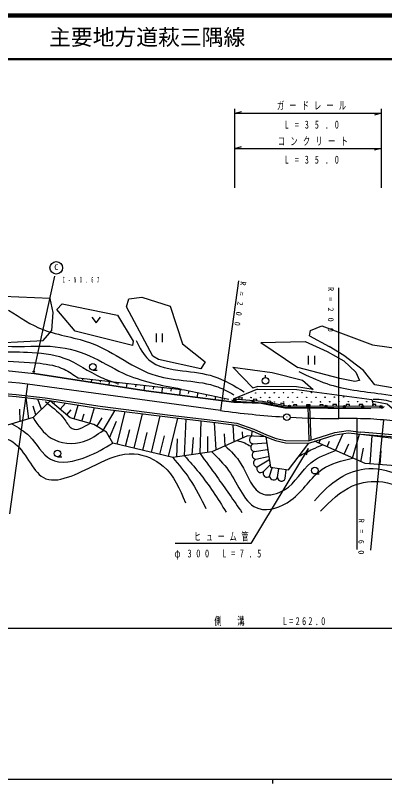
# Model space of a CAD drawing. Units: millimetres, scale not verified. Extents: x 40000 to 680000, y 20000 to 380000.
# Drawn here: x 209009 to 293694, y 204000 to 380000 of the extents above; entities that cross this region are included whole.
import ezdxf
from ezdxf.enums import TextEntityAlignment as Align

# ---------------------------------------------------------------- set-up
doc = ezdxf.new("R2010")
doc.units = ezdxf.units.MM
doc.header["$LTSCALE"] = 1000
for name, color, linetype, lineweight in [('M-BGD', 7, 'Continuous', 25), ('M-TTL', 2, 'Continuous', 140), ('M-TTL-BAND', 7, 'Continuous', 25), ('M-TTL-LINE', 7, 'Continuous', 50)]:
    doc.layers.add(name, color=color, linetype=linetype, lineweight=lineweight)
doc.layers.add('M-TTL-TXT', color=7, linetype='Continuous')
doc.styles.add('ＭＳ ゴシック', font='')
doc.styles.get('ＭＳ ゴシック').set_extended_font_data('MS Gothic')

msp = doc.modelspace()

# ---------------------------------------------------------------- linework, layer by layer
at = {"layer": 'M-BGD'}
for p, q in [((259339, 340480), (259339, 358557)), ((259339, 357557), (260839, 357977)), ((259339, 357557), (292871, 357557)), ((292871, 357557), (291371, 357137)), ((292871, 358557), (292871, 340480)), ((259339, 349517), (260839, 349937)), ((259339, 349517), (292871, 349517)), ((292871, 349517), (291371, 349097)), ((213235, 298364), (218054, 320236)), ((260152, 319183), (256082, 289460)), ((283210, 287612), (283210, 317612)), ((219734, 313914), (218538, 312615)), ((241267, 307138), (241267, 305138)), ((242787, 305138), (242787, 307138)), ((276474, 306571), (280942, 304132)), ((265280, 305039), (273813, 299366)), ((276129, 302031), (276129, 300031)), ((277649, 300031), (277649, 302031)), ((226793, 298702), (227793, 298702)), ((266356, 297029), (266356, 297549)), ((224403, 296830), (224371, 296536)), ((226437, 296602), (226362, 295930)), ((228470, 296375), (228428, 295997)), ((230504, 296148), (230410, 295305)), ((232537, 295921), (232485, 295457)), ((234571, 295694), (234458, 294681)), ((211766, 295527), (207696, 265804)), ((256082, 289460), (211766, 295527)), ((236604, 295467), (236543, 294918)), ((238638, 295240), (238506, 294056)), ((240671, 295013), (240603, 294397)), ((242705, 294785), (242564, 293522)), ((244738, 294558), (244666, 293910)), ((246772, 294331), (246623, 293002)), ((248806, 294003), (248675, 293379)), ((264558, 294391), (258930, 292092)), ((263496, 294675), (264457, 294950)), ((212078, 287591), (211482, 292406)), ((250842, 293574), (250613, 292490)), ((252878, 293145), (252781, 292685)), ((254913, 292716), (254754, 291959)), ((256949, 292286), (256886, 291990)), ((213714, 288521), (213114, 290478)), ((215032, 289796), (214200, 292083)), ((216349, 291072), (215935, 291499)), ((217771, 291062), (217970, 291297)), ((219299, 289769), (220491, 291177)), ((222487, 287564), (223421, 290729)), ((259040, 291645), (259339, 291628)), ((259339, 291628), (266057, 291236)), ((266057, 291236), (271207, 290228)), ((210124, 287007), (210055, 289817)), ((220826, 288475), (221820, 289648)), ((224282, 287034), (224785, 288739)), ((226076, 286504), (227155, 290158)), ((229152, 284925), (231929, 289525)), ((232339, 281782), (234153, 289245)), ((236269, 280827), (238191, 288736)), ((271207, 290228), (292871, 290116)), ((276411, 282574), (276156, 290378)), ((276807, 282700), (276556, 290391)), ((292871, 290116), (293171, 290115)), ((227700, 285801), (228894, 287779)), ((230617, 283253), (232191, 287036)), ((240198, 279872), (242229, 288228)), ((244128, 278917), (246271, 287735)), ((247794, 279073), (248212, 287507)), ((251372, 279599), (251655, 287103)), ((287383, 287612), (283210, 287612)), ((287383, 257612), (287383, 287612)), ((293448, 287304), (290415, 257458)), ((300799, 286557), (293448, 287304)), ((234304, 281304), (235238, 285147)), ((255076, 280452), (254713, 286745)), ((259158, 282288), (258937, 286182)), ((238234, 280349), (239222, 284416)), ((242163, 279394), (243206, 283684)), ((253161, 279862), (253174, 283525)), ((257117, 281370), (256961, 284118)), ((261200, 283205), (261119, 284622)), ((263269, 283607), (263333, 284785)), ((265365, 283492), (265376, 283691)), ((282447, 280294), (284180, 284215)), ((286315, 278585), (287898, 284094)), ((290373, 277216), (290863, 283736)), ((246005, 278809), (246222, 282969)), ((249583, 279336), (249872, 283282)), ((263568, 281840), (266516, 282065)), ((278579, 282003), (278956, 282857)), ((280513, 281149), (281079, 282430)), ((284381, 279439), (285446, 281849)), ((263867, 280072), (266759, 280536)), ((276137, 280776), (275725, 279274)), ((288249, 277730), (288869, 280883)), ((292689, 277042), (292929, 280249)), ((218673, 278868), (219673, 278868)), ((264166, 278305), (267003, 278971)), ((264465, 276538), (267142, 278172)), ((265890, 275478), (267350, 276920)), ((267316, 274417), (267906, 276364)), ((269106, 274157), (269401, 276190)), ((270896, 273896), (271105, 275877)), ((277673, 274947), (278673, 274947)), ((94294, 239639), (428876, 239639))]:
    msp.add_line(p, q, dxfattribs=at)
for points in [[(159533, 311991), (162548, 301128), (164575, 298789), (172319, 297022), (192746, 303571), (200595, 304715), (215356, 305546), (217383, 307833), (217695, 311939), (216967, 315110), (198983, 315889), (172840, 314434)], [(219734, 313914), (232416, 311315), (236054, 305338), (235846, 304351), (222748, 307625), (218538, 312615)], [(226534, 310890), (227534, 309530), (228534, 310890)], [(276474, 306571), (276658, 307790), (279319, 308899), (290920, 304539), (298568, 303467), (301718, 303763), (308405, 304982), (314428, 298036), (310733, 295080), (302531, 293454), (291409, 295339), (288849, 298627), (284304, 302100), (280942, 304132)], [(265280, 305039), (275438, 305314), (280538, 303024), (284307, 300881), (287078, 298295), (287927, 296336), (286819, 296152), (283383, 296817), (273813, 299366)], [(263496, 294675), (258897, 299411), (267888, 298176), (274889, 296391), (277291, 294263), (273517, 294881), (264457, 294950)], [(170205, 290902), (177288, 293289), (187736, 296498), (194624, 297946), (198772, 298415), (206904, 298618), (213319, 297943), (239025, 293976), (259116, 291400), (265371, 291167), (270777, 290076), (290563, 289927)], [(259116, 291400), (239025, 293976), (213319, 297943)], [(223387, 296943), (247788, 294218), (257967, 292072)], [(264558, 294391), (273550, 294255), (290792, 292024), (291028, 290740)], [(205666, 292963), (209162, 292681), (215814, 291892), (228352, 289975), (244476, 287945), (255533, 286649), (259649, 286085), (263482, 284732), (266414, 283435), (268669, 282590), (270924, 282082), (276336, 282026), (282376, 283943), (285364, 284394), (288205, 284057)], [(205683, 293463), (209211, 293179), (215881, 292387), (228421, 290470), (244534, 288442), (255601, 287144), (259767, 286573), (263667, 285197), (266603, 283898), (268812, 283070), (270982, 282582), (276261, 282527), (282263, 284431), (285356, 284898), (288264, 284554)], [(261010, 291914), (261044, 292313), (260247, 292381), (260213, 291982)], [(217008, 291709), (213056, 287883), (207193, 286130), (202042, 286459), (195193, 286185), (189494, 285089), (171343, 278568), (157864, 279390), (155269, 280340)], [(266414, 283435), (262220, 283664), (254056, 279993), (245110, 278678), (231357, 282020), (229878, 284486), (226974, 286240), (221590, 287829), (217008, 291709)], [(259040, 291645), (258960, 291650), (258911, 291663), (258853, 291696), (258814, 291728), (258787, 291770), (258760, 291832), (258753, 291882), (258755, 291912)], [(292786, 290469), (271674, 290368), (265657, 291517), (258930, 292092)], [(264374, 291627), (264408, 292025), (263611, 292093), (263577, 291695)], [(267554, 291155), (267629, 291548), (266844, 291698), (266768, 291305)], [(270563, 290580), (270638, 290973), (269852, 291123), (269777, 290730)], [(273582, 290377), (273581, 290777), (272781, 290773), (272782, 290373)], [(276598, 290391), (276596, 290791), (275796, 290788), (275798, 290388)], [(279614, 290406), (279612, 290806), (278812, 290802), (278814, 290402)], [(282630, 290420), (282628, 290820), (281828, 290817), (281830, 290417)], [(285646, 290435), (285644, 290835), (284844, 290831), (284846, 290431)], [(288662, 290449), (288660, 290849), (287860, 290846), (287862, 290446)], [(291678, 290464), (291676, 290864), (290876, 290860), (290878, 290460)], [(291039, 291644), (294290, 291012), (295423, 290009), (306701, 289387), (312854, 290021)], [(293472, 290363), (293472, 290323), (293451, 290263), (293421, 290213), (293371, 290164), (293321, 290134), (293251, 290114), (293171, 290115)], [(266414, 283435), (267496, 276468), (271668, 275912), (276336, 282026)], [(288205, 284057), (300932, 283054), (310565, 283783)], [(288205, 284057), (299467, 282695), (300862, 282531), (310572, 283312)], [(288245, 284556), (300933, 283555), (310528, 284282)], [(305048, 280266), (296161, 276781), (289216, 277303), (277612, 282431)], [(276137, 280776), (263037, 258986), (245690, 258986)]]:
    msp.add_lwpolyline(points, dxfattribs=at)
msp.add_lwpolyline([(235015, 315058), (237977, 315474), (244526, 313394), (247333, 304767), (252503, 300660), (251516, 298997), (241848, 301128), (240497, 301960), (234468, 313239)], close=True, dxfattribs=at)
for centre, radius in [((218386, 322166), 1440), ((226793, 299462), 760), ((213235, 298364), 150), ((213235, 298364), 90), ((213235, 298364), 30), ((266356, 296269), 760), ((260956, 292438), 50), ((263078, 292448), 50), ((264133, 293514), 50), ((265199, 292458), 50), ((266255, 293524), 50), ((267320, 292468), 50), ((268376, 293534), 50), ((269442, 292478), 50), ((270497, 293544), 50), ((271563, 292489), 50), ((272618, 293554), 50), ((273684, 292499), 50), ((274740, 293564), 50), ((275806, 292509), 50), ((276861, 293575), 50), ((277927, 292519), 50), ((280048, 292529), 50), ((282169, 292540), 50), ((284291, 292550), 50), ((259354, 291877), 250), ((259354, 291877), 150), ((259354, 291877), 50), ((263552, 291632), 250), ((263552, 291632), 150), ((263552, 291632), 50), ((267755, 291158), 250), ((267755, 291158), 150), ((267755, 291158), 50), ((268386, 291413), 50), ((270507, 291423), 50), ((271847, 290475), 250), ((271847, 290475), 150), ((271847, 290475), 50), ((272629, 291433), 50), ((274750, 291443), 50), ((276052, 290453), 250), ((276052, 290453), 150), ((276052, 290453), 50), ((276871, 291453), 50), ((278993, 291464), 50), ((280257, 290431), 250), ((280257, 290431), 150), ((280257, 290431), 50), ((281114, 291474), 50), ((283235, 291484), 50), ((284462, 290410), 250), ((284462, 290410), 150), ((284462, 290410), 50), ((285356, 291494), 50), ((287478, 291504), 50), ((288667, 290388), 250), ((288667, 290388), 150), ((288667, 290388), 50), ((289599, 291515), 50), ((292872, 290366), 250), ((292872, 290366), 150), ((292872, 290366), 50), ((271260, 287969), 750), ((271260, 287969), 30), ((218673, 279628), 760), ((277673, 275707), 760)]:
    msp.add_circle(centre, radius, dxfattribs=at)
for centre, radius, start, end in [((203627, 236082), 60000, 82.20441, 109.30981), ((283210, 487612), 200000, 262.20441, 266.35999), ((283210, 487612), 200000, 266.57434, 266.5744), ((283210, 487612), 200000, 266.78204, 270), ((287383, 227612), 60000, 84.19843, 90), ((263617, 282757), 919, 112.28683, 266.92607), ((263916, 280990), 919, 112.28683, 266.92607), ((264215, 279222), 919, 112.28683, 266.92607), ((264514, 277455), 919, 112.28683, 266.92607), ((265297, 276168), 910, 156.03473, 310.67397), ((266722, 275108), 910, 156.03473, 310.67397), ((268240, 274488), 927, 184.39459, 339.03382), ((270030, 274228), 927, 184.39459, 339.03382)]:
    msp.add_arc(centre, radius, start, end, dxfattribs=at)
for points, knots in [([(274000, 298431), (276102, 297404), (278204, 296377), (280398, 295636), (284408, 294281), (288728, 293882), (292935, 293272), (295652, 292877), (298322, 292395), (301102, 292197), (303842, 292027), (306659, 292113), (309197, 292985), (312288, 294055), (314954, 296302), (317293, 298716), (319350, 300822), (321172, 303018), (322809, 305379), (324655, 308041), (326264, 310915), (328254, 313474), (330526, 316398), (333294, 318912), (336062, 321426)], [0, 0, 0, 0, 1, 1, 1, 2, 2, 2, 3, 3, 3, 4, 4, 4, 5, 5, 5, 6, 6, 6, 7, 7, 7, 8, 8, 8, 8]), ([(291091, 292054), (291546, 292066), (292001, 292079), (292452, 292054), (293907, 291971), (295309, 291489), (296750, 291122), (300085, 290274), (303631, 290046), (306923, 290836), (310459, 291627), (313710, 293711), (316523, 296137), (319831, 298986), (322537, 302264), (325119, 305665), (326874, 307908), (328636, 310070), (330277, 312471), (331723, 314586), (333074, 316887), (335149, 318202), (336068, 318785), (337128, 319174), (338189, 319563)], [0, 0, 0, 0, 1, 1, 1, 2, 2, 2, 3, 3, 3, 4, 4, 4, 5, 5, 5, 6, 6, 6, 7, 7, 7, 8, 8, 8, 8]), ([(207473, 312473), (210030, 310779), (212587, 309086), (215391, 308002), (219001, 306608), (223019, 306225), (226661, 304835), (231754, 302892), (236110, 298980), (241285, 297477), (243552, 296804), (245955, 296538), (248364, 296266), (250784, 295992), (253209, 295712), (255443, 294869), (256694, 294397), (257885, 293748), (259076, 293099)], [0, 0, 0, 0, 1, 1, 1, 2, 2, 2, 3, 3, 3, 4, 4, 4, 5, 5, 5, 6, 6, 6, 6]), ([(194899, 307537), (196294, 307076), (197690, 306616), (199090, 306139), (201147, 305440), (203215, 304708), (205331, 304370), (209130, 303763), (213083, 304428), (216974, 304183), (220086, 304007), (223170, 303286), (226009, 302041), (228672, 300873), (231121, 299244), (233740, 298036), (237894, 296120), (242477, 295261), (247060, 294403)], [0, 0, 0, 0, 1, 1, 1, 2, 2, 2, 3, 3, 3, 4, 4, 4, 5, 5, 5, 6, 6, 6, 6]), ([(236721, 305487), (237539, 303852), (238358, 302216), (239608, 301110), (241548, 299394), (244526, 298949), (247339, 298595), (249862, 298277), (252251, 298033), (254512, 297291), (256940, 296494), (259219, 295122), (261498, 293751)], [0, 0, 0, 0, 1, 1, 1, 2, 2, 2, 3, 3, 3, 4, 4, 4, 4]), ([(166590, 302947), (168549, 302198), (170507, 301448), (172481, 301280), (176901, 300904), (181397, 303445), (185929, 303948), (189650, 304361), (193396, 303399), (197154, 303058), (202038, 302699), (206901, 303063), (211824, 302836), (214671, 302715), (217547, 302465), (220160, 301502), (223145, 300403), (225785, 298373), (228718, 297057), (229873, 296538), (231074, 296131), (232274, 295723)], [0, 0, 0, 0, 1, 1, 1, 2, 2, 2, 3, 3, 3, 4, 4, 4, 5, 5, 5, 6, 6, 6, 7, 7, 7, 7]), ([(157629, 300144), (159704, 299287), (161780, 298430), (163960, 297726), (167329, 296637), (170950, 295915), (174345, 296374), (178960, 296998), (183159, 299806), (187734, 301211), (189938, 301904), (192220, 302268), (194491, 302278), (197977, 302324), (201440, 301370), (204947, 300998), (208185, 300600), (211421, 300647), (214692, 300286), (216586, 300077), (218491, 299731), (220186, 298935), (221315, 298404), (222351, 297674), (223387, 296943)], [0, 0, 0, 0, 1, 1, 1, 2, 2, 2, 3, 3, 3, 4, 4, 4, 5, 5, 5, 6, 6, 6, 7, 7, 7, 8, 8, 8, 8]), ([(216349, 291072), (217786, 290019), (219223, 288967), (220364, 287357), (220917, 286578), (221400, 285667), (222061, 285322), (223104, 284776), (224590, 285640), (226076, 286504)], [0, 0, 0, 0, 1, 1, 1, 2, 2, 2, 3, 3, 3, 3]), ([(213056, 287883), (214244, 286071), (215433, 284258), (217197, 283173), (219309, 281874), (222246, 281616), (224662, 282381), (226323, 282907), (227737, 283916), (229152, 284925)], [0, 0, 0, 0, 1, 1, 1, 2, 2, 2, 3, 3, 3, 3]), ([(208170, 286422), (209605, 285614), (211041, 284806), (212221, 283625), (213948, 281897), (215128, 279372), (217084, 278309), (219331, 277089), (222603, 277798), (225341, 278875), (227586, 279758), (229472, 280889), (231357, 282020)], [0, 0, 0, 0, 1, 1, 1, 2, 2, 2, 3, 3, 3, 4, 4, 4, 4]), ([(204711, 283692), (206023, 283343), (207335, 282994), (208432, 282268), (211392, 280309), (212787, 275603), (215445, 274124), (218497, 272426), (223214, 274984), (227434, 277065), (230473, 278486), (233270, 279753), (236256, 279553), (238616, 279395), (241094, 278321), (242929, 276726), (245408, 274570), (246713, 271463), (248018, 268356)], [0, 0, 0, 0, 1, 1, 1, 2, 2, 2, 3, 3, 3, 4, 4, 4, 5, 5, 5, 6, 6, 6, 6]), ([(259842, 282595), (260452, 282446), (261061, 282298), (261627, 282048), (262096, 281842), (262534, 281567), (262973, 281291)], [0, 0, 0, 0, 1, 1, 1, 2, 2, 2, 2]), ([(274063, 279049), (275096, 279588), (276130, 280127), (277185, 280619), (277933, 280967), (278692, 281293), (279451, 281618)], [0, 0, 0, 0, 1, 1, 1, 2, 2, 2, 2]), ([(254056, 279993), (255407, 278683), (256759, 277373), (257914, 275708), (260139, 272499), (261633, 267971), (264813, 266999), (266988, 266334), (269953, 267333), (272165, 268922), (275122, 271046), (276735, 274225), (279403, 276047), (281338, 277368), (283826, 277976), (286315, 278585)], [0, 0, 0, 0, 1, 1, 1, 2, 2, 2, 3, 3, 3, 4, 4, 4, 5, 5, 5, 5]), ([(257117, 281370), (258415, 280150), (259712, 278930), (260741, 277291), (262377, 274688), (263338, 271028), (265831, 270279), (267261, 269849), (269195, 270377), (270694, 271297), (273326, 272911), (274621, 275735), (276802, 277518), (278376, 278804), (280411, 279549), (282447, 280294)], [0, 0, 0, 0, 1, 1, 1, 2, 2, 2, 3, 3, 3, 4, 4, 4, 5, 5, 5, 5]), ([(245110, 278678), (246464, 277090), (247818, 275501), (248979, 273785), (250421, 271654), (251566, 269327), (252711, 266999)], [0, 0, 0, 0, 1, 1, 1, 2, 2, 2, 2]), ([(247794, 279073), (248930, 277819), (250065, 276566), (251128, 275255), (253430, 272417), (255389, 269312), (257348, 266207)], [0, 0, 0, 0, 1, 1, 1, 2, 2, 2, 2]), ([(251372, 279599), (252655, 277854), (253938, 276110), (255199, 274351), (257156, 271623), (259062, 268858), (260968, 266094)], [0, 0, 0, 0, 1, 1, 1, 2, 2, 2, 2]), ([(277594, 268809), (279372, 270722), (281150, 272635), (283362, 274011), (285358, 275254), (287707, 276059), (290035, 276160), (292724, 276277), (295386, 275455), (297952, 274464), (303721, 272272), (308443, 269844), (314804, 267112), (324734, 262517), (338835, 257348), (342817, 263349), (344988, 266734), (343778, 273851), (344599, 279497)], [0, 0, 0, 0, 1, 1, 1, 2, 2, 2, 3, 3, 3, 4, 4, 4, 5, 5, 5, 6, 6, 6, 6]), ([(279007, 266434), (281251, 268706), (283495, 270978), (286358, 272202), (288490, 273113), (290965, 273444), (293258, 273107), (296247, 272667), (298926, 271091), (301627, 269600), (305701, 267347), (309504, 265653), (314295, 263945), (324912, 259758), (340813, 255660), (344784, 262926), (346717, 266612), (345459, 273262), (346297, 278496)], [0, 0, 0, 0, 1, 1, 1, 2, 2, 2, 3, 3, 3, 4, 4, 4, 5, 5, 5, 6, 6, 6, 6])]:
    msp.add_open_spline(points, degree=3, knots=knots, dxfattribs=at)
at = {"layer": 'M-TTL'}
msp.add_line((680000, 380000), (40000, 380000), dxfattribs=at)
at = {"layer": 'M-TTL-BAND'}
for p, q in [((40000, 205000), (579000, 205000)), ((268000, 205000), (268000, 204000))]:
    msp.add_line(p, q, dxfattribs=at)
at = {"layer": 'M-TTL-LINE'}
msp.add_line((40000, 370000), (680000, 370000), dxfattribs=at)

# ---------------------------------------------------------------- texts
at = {"layer": 'M-BGD', "style": 'ＭＳ ゴシック'}
msp.add_text('C', height=1320, dxfattribs=at).set_placement((217936, 321266), align=Align.BOTTOM_LEFT)
at = {"layer": 'M-BGD', "attachment_point": 7, "style": 'ＭＳ ゴシック'}
for s, insert, char_height, rotation in [('\\T1.7;\\W0.65;ガードレール', (268995, 358321), 1833, 0.002), ('\\T1.73;\\W0.65;コンクリート', (269177, 350146), 1833, 0.002), ('\\T2.51;\\W0.9;R=200', (260645, 319134), 1320, 261.9), ('\\T2.51;\\W0.9;R=200', (280701, 317756), 1320, 269.7), ('\\T2.59;\\W0.9;R=60', (287687, 264674), 1320, 269.8), ('\\T1.63;\\W0.65;ヒューム管', (249954, 259486), 1833, 0.002)]:
    msp.add_mtext(s, dxfattribs=dict(at, insert=insert, char_height=char_height, rotation=rotation))
for s, insert, char_height in [('\\T2.46;\\W0.65;L=35.0', (270795, 354031), 1833), ('\\T2.46;\\W0.65;L=35.0', (270795, 346004), 1833), ('\\T2.71;\\W0.45;C-NO.67', (219851, 318759), 1320), ('\\T2.14;\\W0.65;φ300\\~L=7.5', (245475, 255322), 1833), ('\\T1.57;\\W0.65;側\u3000溝\u3000\u3000\u3000L=262.0', (254647, 240115), 1833)]:
    msp.add_mtext(s, dxfattribs=dict(at, insert=insert, char_height=char_height))
at = {"layer": 'M-TTL-TXT', "style": 'ＭＳ ゴシック'}
msp.add_text('主要地方道萩三隅線', height=3666, dxfattribs=at).set_placement((216734, 375000), align=Align.MIDDLE_LEFT)

doc.saveas('drawing.dxf')
